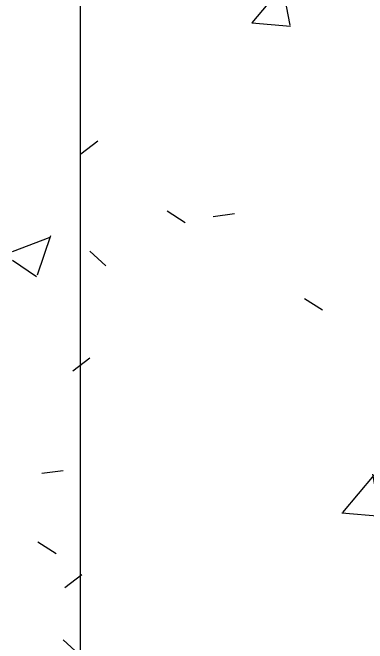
# Model space of a CAD drawing. Header units: metres. Extents: x -24.8 to 3.4, y -2.1 to 25.8.
# Drawn here: x -3.0732 to -2.9347, y 0.2135 to 0.4595 of the extents above; entities that cross this region are included whole.
import ezdxf

# ---------------------------------------------------------------- set-up
doc = ezdxf.new("R2010")
doc.units = ezdxf.units.M
for name, color, linetype, lineweight in [('A-ANNO-DIMS', 7, 'Continuous', 5), ('A-ANNO-DIMS-25', 7, 'Continuous', 5), ('S-COLS', 7, 'Continuous', 5)]:
    doc.layers.add(name, color=color, linetype=linetype, lineweight=lineweight)
doc.styles.add('Century Gothic_4', font='GOTHIC.TTF', dxfattribs={"height": 0.025})
doc.dimstyles.new('Setores_1_mm_1', dxfattribs={"dimscale": 0.3048, "dimtxt": 0.026104, "dimasz": 0.260417, "dimexe": 0.19685, "dimexo": 0.123031, "dimgap": 0.143537, "dimtad": 1, "dimrnd": 0.01, "dimzin": 0, "dimdsep": 46, "dimtxsty": 'Century Gothic_4', "dimblk1": 'OBLIQUE', "dimblk2": 'OBLIQUE', "dimsah": 1, "dimcen": 0.09, "dimazin": 0, "dimtfac": 1, "dimtdec": 4, "dimtix": 1, "dimtmove": 0, "dimatfit": 3, "dimfxl": 1, "dimtvp": 1, "dimtolj": 1, "dimtzin": 0, "dimarcsym": 2})

# ---------------------------------------------------------------- blocks, each defined once
blk = doc.blocks.new('Pilar retangular - 15 x 30 cm-V54-BB')
at = {"layer": 'S-COLS', "true_color": 0xeaeaea}
h = blk.add_hatch(dxfattribs=at)
h.set_pattern_fill('FP_15', color=254, style=0, pattern_type=2)
h.set_pattern_definition([(50, (-10.52, 1.491), (0.18219, -0.015938), [0.01905, -0.20955]), (355, (-10.52, 1.491), (-0.035242, 0.191059), [0.01524, -0.16764]), (100.451, (-10.505, 1.49), (0.146942, 0.17512), [0.01619, -0.17809]), (46.184, (-10.52, 1.542), (0.271077, -0.042045), [0.02857, -0.31432]), (96.636, (-10.497, 1.539), (0.237407, 0.247433), [0.02429, -0.26714]), (351.184, (-10.52, 1.542), (0.237406, 0.247428), [0.02286, -0.25146]), (21, (-10.495, 1.529), (0.15162, -0.102267), [0.01905, -0.20955]), (326, (-10.495, 1.529), (0.061803, 0.18419), [0.01524, -0.16764]), (71.451, (-10.482, 1.521), (0.213418, 0.081924), [0.01619, -0.17809]), (37.5, (-10.52, 1.491), (0.0030864, 0.084551), [0.00838, -0.15723, 0.00838, -0.1618, -0.16827]), (37.5, (-10.52, 1.491), (0.0030864, 0.084551), [-0.33579, 0.00838, -0.15989]), (7.5, (-10.52, 1.491), (0.0668157, 0.1001782), [0.00838, -0.08865, 0.00838, -0.15342, -0.06413]), (7.5, (-10.52, 1.491), (0.0668157, 0.1001782), [-0.25883, 0.00838, -0.05575]), (327.5, (-10.577, 1.491), (0.1355866, -0.0057276), [0.00838, -0.05512, 0.00838, -0.18974, -0.26289]), (327.5, (-10.577, 1.491), (0.1355866, -0.0057276), [-0.26162, 0.00838, -0.25451]), (317.5, (-10.602, 1.491), (0.148125, 0.025429), [0.00838, -0.07417, 0.00838, -0.12319, -0.18669]), (317.5, (-10.602, 1.491), (0.148125, 0.025429), [-0.21412, 0.00838, -0.17831])])
h.paths.add_polyline_path([(-9.2501, 0), (-9.2501, 2.7), (-9.4001, 2.7), (-9.4001, 0)])
h.paths.add_polyline_path([(-9.4001, 3), (-9.2501, 3), (-9.2501, 3.01), (-9.4001, 3.01)])
blk = doc.blocks.new('DIMBLOCK48-BB')
at = {"layer": 'A-ANNO-DIMS-25', "lineweight": 25}
for p, q in [((-3.04682, 2.05), (-3.08651, 2.08969)), ((-3.04682, 2.05), (-3.00713, 2.01031)), ((-3.04682, 0), (-3.08651, 0.03969)), ((-3.04682, 0), (-3.00713, -0.03969))]:
    blk.add_line(p, q, dxfattribs=at)
at = {"layer": 'A-ANNO-DIMS-25'}
for p, q in [((-3.04682, 2.05), (-3.15285, 2.05)), ((-3.04682, 2.05), (-3.04682, 0)), ((-3.04682, 2.05), (-2.98682, 2.05)), ((-3.04682, 0), (-3.10682, 0)), ((-3.04682, 0), (-3.02819, 0))]:
    blk.add_line(p, q, dxfattribs=at)
at = {"layer": 'A-ANNO-DIMS-25', "color": 0, "insert": (-3.12261, 0.96989), "char_height": 0.025, "width": 0.1322613, "attachment_point": 1, "rotation": 90, "line_spacing_factor": 0.984502, "style": 'Century Gothic_4'}
blk.add_mtext('2,05 m', dxfattribs=at)
blk = doc.blocks.new('_Oblique')
at = {"color": 0, "linetype": 'ByBlock', "lineweight": -2}
blk.add_line((-0.5, -0.5), (0.5, 0.5), dxfattribs=at)

msp = doc.modelspace()

# ---------------------------------------------------------------- block references
at = {"layer": 'S-COLS', "color": 253, "true_color": 0xaaaaaa}
msp.add_blockref('Pilar retangular - 15 x 30 cm-V54-BB', (6.32692, 0), dxfattribs=at)

# ---------------------------------------------------------------- dimensions: what is measured, and where the dimension line sits
at = {"layer": 'A-ANNO-DIMS'}
dim = msp.add_linear_dim(base=(-3.04682, 0), p1=(-3.19035, 2.05), p2=(-2.99069, 0), angle=90, dimstyle='Setores_1_mm_1', override={"dimpost": '<>', "dimfxl": 2.0597}, dxfattribs=at)
dim.commit()
dim.dimension.update_dxf_attribs({"geometry": 'DIMBLOCK48-BB', "text_midpoint": (-3.1037, 1.025)})

doc.saveas('drawing.dxf')
